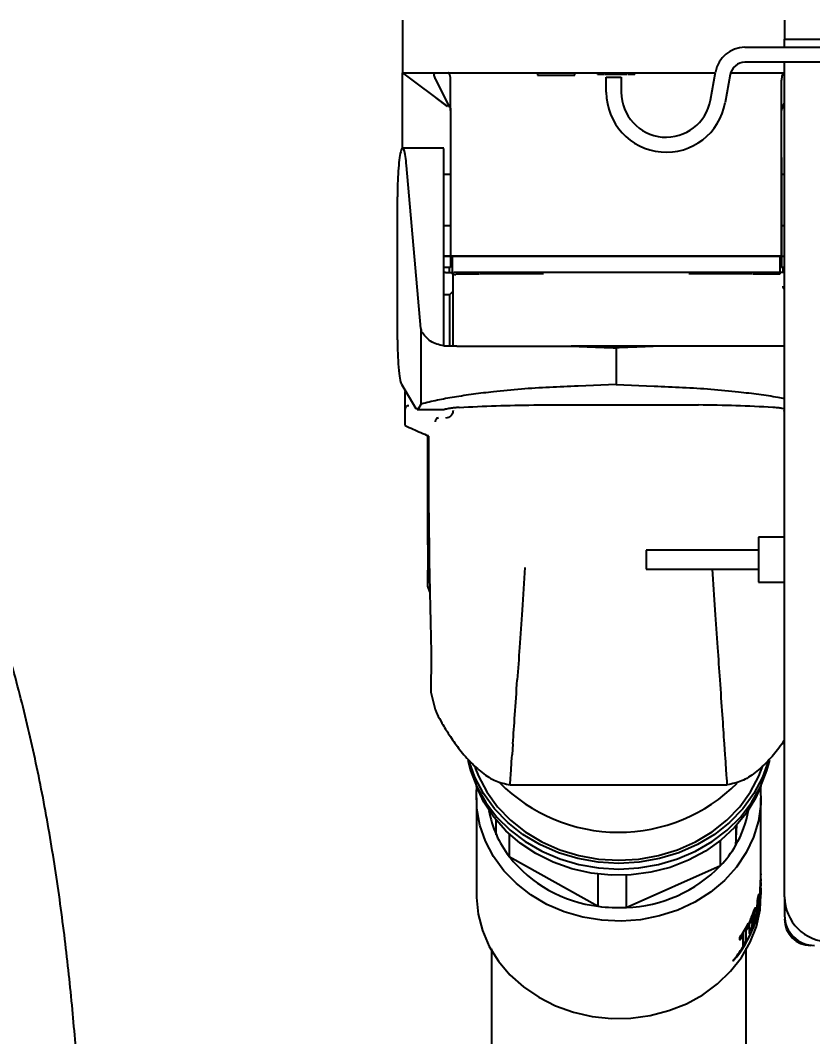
# Model space of a CAD drawing. Header units: inches. Extents: x -347369 to -260369, y 119522 to 149869.
# Drawn here: x -284810.9 to -284705.1, y 137304 to 137439.7 of the extents above; entities that cross this region are included whole.
import ezdxf

# ---------------------------------------------------------------- set-up
doc = ezdxf.new("R2010")
doc.units = ezdxf.units.IN
doc.header["$LTSCALE"] = 300
doc.layers.add('MACCHINA', color=40, linetype='Continuous')
doc.layers.add('QUOTE', color=7, linetype='Continuous')
doc.styles.get("Standard").update_dxf_attribs({"font": 'romans.shx'})
doc.dimstyles.new('sc1a100', dxfattribs={"dimscale": 100, "dimtxt": 3, "dimasz": 3, "dimexe": 0, "dimexo": 0, "dimgap": 1, "dimtad": 1, "dimzin": 12, "dimdsep": 46, "dimtxsty": 'Standard', "dimblk": 'CLOSEDBLANK', "dimcen": 1, "dimclrd": 253, "dimclre": 253, "dimclrt": 2, "dimadec": 0, "dimazin": 3, "dimtfac": 1, "dimtmove": 0, "dimatfit": 1, "dimldrblk": 'CLOSEDBLANK', "dimfxl": 1, "dimtolj": 1, "dimtzin": 0, "dimarcsym": 0})

# ---------------------------------------------------------------- blocks, each defined once
blk = doc.blocks.new('_ClosedBlank')
at = {"color": 0, "linetype": 'ByBlock', "lineweight": -2}
for p, q in [((-1, 0.16667), (0, 0)), ((-1, 0.16667), (-1, -0.16667)), ((0, 0), (-1, -0.16667))]:
    blk.add_line(p, q, dxfattribs=at)
blk = doc.blocks.new('*D27')
at = {"layer": 'Defpoints', "color": 0, "transparency": 16777216}
for p in [(-285230.17, 140399.66), (-284017.73, 139699.66), (-287395.23, 137749.66), (-287103.2, 136767.46), (-285230.17, 136499.66)]:
    blk.add_point(p, dxfattribs=at)
at = {"layer": 'QUOTE', "color": 253, "lineweight": -2, "transparency": 16777216}
for p, q in [((-287395.23, 137749.66), (-287753.7, 137542.69)), ((-285230.17, 136499.66), (-285230.17, 136085.73))]:
    blk.add_line(p, q, dxfattribs=at)
blk.add_arc((-285230.17, 138999.66), 2913.92, 215.90144, 264.09856, dxfattribs=at)
at = {"layer": 'QUOTE', "color": 253, "lineweight": -2, "transparency": 16777216, "xscale": 300, "yscale": 300, "zscale": 300}
for p, rotation in [((-287753.7, 137542.69), 122.9507175305296), ((-285230.17, 136085.73), 357.0492824694705)]:
    blk.add_blockref('_ClosedBlank', p, dxfattribs=dict(at, rotation=rotation))
at = {"layer": 'QUOTE', "color": 2, "transparency": 16777216, "insert": (-286562.13, 136692.63), "char_height": 300, "attachment_point": 5, "rotation": 330}
blk.add_mtext('\\A1;60°', dxfattribs=at)
blk = doc.blocks.new('*D37')
at = {"layer": 'Defpoints', "color": 0, "transparency": 16777216}
for p in [(-285230.17, 140399.66), (-286220.12, 139989.61), (-283462.4, 137231.89), (-285230.17, 136499.66), (-284473.38, 136175.3)]:
    blk.add_point(p, dxfattribs=at)
at = {"layer": 'QUOTE', "color": 253, "lineweight": -2, "transparency": 16777216}
for p, q in [((-283462.4, 137231.89), (-283162.59, 136932.08)), ((-285230.17, 136499.66), (-285230.17, 136075.67))]:
    blk.add_line(p, q, dxfattribs=at)
blk.add_arc((-285230.17, 138999.66), 2923.99, 275.8811, 309.1189, dxfattribs=at)
at = {"layer": 'QUOTE', "color": 253, "lineweight": -2, "transparency": 16777216, "xscale": 300, "yscale": 300, "zscale": 300}
for p, rotation in [((-283162.59, 136932.08), 42.0594481817856), ((-285230.17, 136075.67), 182.9405518182139)]:
    blk.add_blockref('_ClosedBlank', p, dxfattribs=dict(at, rotation=rotation))
at = {"layer": 'QUOTE', "color": 2, "transparency": 16777216, "insert": (-284206.88, 136529.21), "char_height": 300, "attachment_point": 5, "rotation": 22.5}
blk.add_mtext('\\A1;45°', dxfattribs=at)
blk = doc.blocks.new('A$Cad528b1c')
at = {"layer": 'MACCHINA'}
for p, q in [((470.3, -1560), (470.3, -1567)), ((521.3, -1560), (521.3, -1562.5)), ((521.3, -1562.5), (527.3, -1562.5)), ((521.3, -1563.24), (521.3, -1562.5)), ((516.01, -1563.6), (541.5, -1563.6)), ((521.3, -1563.6), (521.3, -1563.24)), ((541.5, -1565.6), (516.01, -1565.6)), ((521.3, -1677), (521.3, -1565.6)), ((470.27, -1566.97), (470.3, -1567)), ((470.3, -1567), (476.3, -1571.5)), ((470.3, -1567), (470.3, -1567)), ((470.64, -1567), (474.72, -1567)), ((474.72, -1567), (478.09, -1567)), ((476.42, -1567), (481.7, -1567)), ((478.09, -1567), (479.59, -1567)), ((479.59, -1567), (489.8, -1567)), ((488.29, -1567), (488.29, -1567.3)), ((488.3, -1567), (488.3, -1567.3)), ((489.8, -1567), (507.8, -1567)), ((493.3, -1567.3), (493.3, -1567)), ((496.3, -1567.2), (496.3, -1567)), ((497.13, -1567), (497.13, -1567.2)), ((497.19, -1567), (497.19, -1567.2)), ((500.41, -1567), (500.41, -1567.2)), ((500.47, -1567), (500.47, -1567.2)), ((501.3, -1567), (501.3, -1567.2)), ((507.8, -1567), (512.05, -1567)), ((511.41, -1570.64), (512.07, -1566.91)), ((514.1, -1567), (518.01, -1567)), ((515.9, -1567), (521.18, -1567)), ((518.01, -1567), (519.51, -1567)), ((519.51, -1567), (521.3, -1567)), ((476.59, -1571.59), (474.77, -1568)), ((476.7, -1572.04), (476.7, -1568)), ((497.13, -1567.2), (497.19, -1567.2)), ((497.3, -1567.2), (500.3, -1567.2)), ((497.5, -1567.6), (499.5, -1567.6)), ((497.5, -1569.6), (497.5, -1567.6)), ((499.5, -1567.6), (499.5, -1569.6)), ((500.41, -1567.2), (500.47, -1567.2)), ((500.47, -1567.2), (501.3, -1567.2)), ((514.04, -1567.25), (513.38, -1570.99)), ((520.9, -1572.04), (520.9, -1568)), ((476.3, -1571.5), (474.82, -1570.39)), ((521.01, -1571.59), (521.3, -1571.01)), ((476.3, -1571.5), (476.3, -1571.5)), ((476.7, -1572.04), (476.7, -1591.5)), ((520.9, -1591.5), (520.9, -1572.04)), ((470.3, -1577.1), (470.3, -1575.23)), ((475.8, -1577.06), (470.3, -1577.06)), ((476.7, -1578.31), (476.7, -1591.5)), ((520.9, -1578.31), (520.9, -1591.5)), ((472.75, -1601.15), (470.83, -1579.38)), ((475.8, -1601.34), (475.8, -1579.38)), ((476.77, -1580.6), (475.73, -1580.6)), ((521.3, -1580.6), (520.9, -1580.6)), ((469.62, -1602.67), (469.62, -1583.56)), ((475.73, -1587.4), (476.77, -1587.4)), ((520.9, -1587.4), (521.3, -1587.4)), ((475.7, -1591.5), (476.7, -1591.5)), ((476.7, -1591.5), (480.9, -1591.5)), ((476.7, -1591.5), (476.7, -1591.5)), ((476.7, -1591.5), (476.7, -1593)), ((476.9, -1591.5), (476.9, -1591.68)), ((476.9, -1591.5), (480.56, -1591.5)), ((476.9, -1591.5), (476.9, -1591.5)), ((476.9, -1591.5), (476.9, -1591.5)), ((476.9, -1591.5), (476.9, -1591.5)), ((476.9, -1591.5), (476.9, -1591.5)), ((476.9, -1591.5), (476.9, -1593.86)), ((476.9, -1591.68), (476.9, -1593.86)), ((480.56, -1591.5), (480.64, -1591.5)), ((508.5, -1591.5), (489.1, -1591.5)), ((489.1, -1591.5), (508.5, -1591.5)), ((516.7, -1591.5), (520.9, -1591.5)), ((516.96, -1591.5), (517.06, -1591.5)), ((517.06, -1591.5), (520.7, -1591.5)), ((520.7, -1593.86), (520.7, -1591.5)), ((520.7, -1591.5), (520.7, -1591.5)), ((520.7, -1593.86), (520.7, -1591.5)), ((520.9, -1591.5), (520.9, -1591.5)), ((520.9, -1591.5), (521.3, -1591.5)), ((520.9, -1591.5), (521.3, -1591.5)), ((520.9, -1591.5), (520.9, -1591.5)), ((520.9, -1591.5), (520.9, -1593)), ((476.7, -1593), (475.8, -1593)), ((476.05, -1593.65), (475.8, -1593.65)), ((476.05, -1593.65), (476.9, -1593.65)), ((476.55, -1593.65), (476.55, -1593)), ((477.1, -1593.89), (476.9, -1593.86)), ((476.9, -1593.86), (477.14, -1593.86)), ((476.96, -1593.86), (477.42, -1593.97)), ((477.05, -1603.5), (477.05, -1593.65)), ((477.42, -1593.86), (480.56, -1593.86)), ((508.95, -1593.65), (489.35, -1593.65)), ((517.06, -1593.86), (520.7, -1593.86)), ((521.3, -1593), (520.9, -1593)), ((521.05, -1593), (521.05, -1593.65)), ((521.25, -1593.65), (521.3, -1593.65)), ((476.55, -1596.65), (475.8, -1596.65)), ((477.05, -1596.15), (476.55, -1596.65)), ((476.55, -1596.65), (476.55, -1600.05)), ((521.3, -1596.2), (521.25, -1596.15)), ((476.55, -1600.05), (476.55, -1603.45)), ((472.75, -1601.15), (472.77, -1601.34)), ((472.75, -1601.15), (472.75, -1611.27)), ((472.77, -1601.34), (472.8, -1601.52)), ((472.8, -1611.22), (472.8, -1601.52)), ((475.8, -1603.45), (476.55, -1603.45)), ((475.8, -1603.45), (475.8, -1603.5)), ((477.52, -1603.5), (475.8, -1603.5)), ((477.52, -1603.49), (477.52, -1603.5)), ((504.8, -1603.49), (492.8, -1603.49)), ((520.08, -1603.5), (520.08, -1603.49)), ((521.3, -1603.5), (520.08, -1603.5)), ((498.8, -1603.73), (498.8, -1608.61)), ((470.14, -1608.57), (472.06, -1611.8)), ((470.14, -1608.57), (470.65, -1609.43)), ((498.8, -1608.61), (493.72, -1608.83)), ((498.8, -1608.61), (503.88, -1608.83)), ((470.65, -1610.05), (470.65, -1609.54)), ((470.65, -1611.91), (470.65, -1610.05)), ((472.75, -1611.27), (472.43, -1611.8)), ((472.75, -1611.27), (472.8, -1611.22)), ((487.8, -1611.35), (509.8, -1611.35)), ((470.65, -1611.88), (470.65, -1611.91)), ((470.65, -1614.1), (470.65, -1611.91)), ((472.06, -1611.8), (472.43, -1611.8)), ((472.25, -1611.95), (475.84, -1611.95)), ((476.25, -1613.07), (476.05, -1613.09)), ((521.3, -1611.87), (520.93, -1611.8)), ((521.3, -1612.37), (521.25, -1612.09)), ((473.77, -1616.71), (473.76, -1617.03)), ((521.3, -1629), (517.8, -1629)), ((517.8, -1629), (517.8, -1629.23)), ((517.8, -1629.23), (517.8, -1635)), ((517.8, -1630.75), (502.8, -1630.75)), ((502.8, -1630.75), (502.8, -1633.25)), ((502.8, -1633.25), (517.8, -1633.25)), ((473.94, -1636.29), (473.65, -1635.55)), ((517.8, -1635), (521.3, -1635)), ((474.11, -1644.9), (474.11, -1645.15)), ((474.08, -1649.67), (474.65, -1652)), ((485.03, -1656.58), (484.92, -1658.05)), ((513.38, -1658.05), (513.27, -1656.58)), ((480.17, -1662.97), (480.22, -1662.37)), ((484.65, -1662.05), (513.65, -1662.05)), ((480.15, -1663.8), (480.15, -1676.8)), ((518.15, -1673.79), (518.15, -1663.8)), ((482.81, -1668.73), (482.81, -1666.79)), ((484.51, -1668.6), (484.51, -1671.6)), ((514.77, -1670.13), (514.93, -1667.44)), ((514.77, -1667.61), (514.77, -1670.13)), ((512.75, -1672.84), (512.75, -1669.5)), ((484.51, -1671.6), (496.41, -1678.27)), ((500.13, -1678.43), (512.75, -1672.84)), ((496.41, -1678.27), (496.41, -1673.96)), ((500.13, -1674.1), (500.13, -1678.43)), ((518.15, -1673.93), (518.15, -1673.96)), ((518.15, -1674.55), (518.15, -1674.14)), ((518.06, -1675.54), (518.12, -1675.54)), ((518.11, -1675.2), (518.11, -1675.53)), ((518.15, -1674.6), (518.15, -1674.81)), ((518.15, -1675.71), (518.15, -1674.91)), ((518.05, -1677.33), (518.05, -1675.79)), ((518.05, -1676.71), (518.12, -1676.71)), ((518.11, -1675.96), (518.11, -1676.7)), ((518.15, -1676.8), (518.15, -1675.81)), ((517.81, -1677.64), (517.69, -1677.63)), ((517.72, -1677.68), (517.75, -1677.53)), ((517.73, -1677.53), (517.73, -1677.52)), ((517.73, -1677.53), (518.03, -1677.54)), ((517.9, -1678.09), (517.83, -1678.09)), ((521.3, -1677), (521.3, -1679.5)), ((517.34, -1679.34), (517.34, -1679.64)), ((517.37, -1678.49), (517.37, -1678.78)), ((517.52, -1679.45), (517.65, -1679.45)), ((517.61, -1678.46), (517.73, -1678.47)), ((516.49, -1680.54), (516.49, -1680.83)), ((516.63, -1681.84), (516.63, -1680.58)), ((516.67, -1680.33), (516.92, -1680.34)), ((516.92, -1680), (516.92, -1680.34)), ((516.92, -1680.77), (516.92, -1681.18)), ((517.27, -1680.36), (517.37, -1680.36)), ((517.37, -1680.1), (517.37, -1680.35)), ((515.77, -1682.14), (515.53, -1682.13)), ((515.77, -1683.65), (515.77, -1682.15)), ((515.81, -1683.03), (515.81, -1681.69)), ((516.14, -1681.54), (516.14, -1683.04)), ((516.63, -1681.18), (516.92, -1681.19)), ((516.75, -1681.88), (516.64, -1681.88)), ((515.34, -1682.73), (515.34, -1682.44)), ((515.77, -1683.23), (515.89, -1683.04)), ((515.82, -1683.04), (516.15, -1683.05)), ((514.44, -1685.55), (514.44, -1685.49))]:
    blk.add_line(p, q, dxfattribs=at)
at = {"layer": 'MACCHINA', "flags": 128}
for points in [[(476.7, -1580.6), (476.7, -1580.86), (476.7, -1581.6), (476.7, -1582.7), (476.7, -1584), (476.7, -1585.3), (476.7, -1586.4), (476.7, -1587.14), (476.7, -1587.4), (476.7, -1587.4)], [(478.99, -1658.77), (479.35, -1660.15), (480.21, -1662.34), (481.4, -1664.43), (482.89, -1666.36), (484.65, -1668.1), (486.67, -1669.63), (488.9, -1670.93), (491.3, -1671.95), (493.84, -1672.7), (496.47, -1673.15), (499.15, -1673.3), (501.83, -1673.15), (504.46, -1672.7), (507, -1671.95), (509.4, -1670.93), (511.63, -1669.63), (513.65, -1668.1), (515.41, -1666.36), (516.9, -1664.43), (518.09, -1662.34), (518.95, -1660.15), (519.31, -1658.78)], [(519.09, -1658.92), (518.34, -1661.04), (517.2, -1663.22), (515.73, -1665.24), (513.96, -1667.07), (511.93, -1668.68), (509.66, -1670.04), (507.2, -1671.13), (504.6, -1671.91), (501.9, -1672.39), (499.15, -1672.55), (496.4, -1672.39), (493.7, -1671.91), (491.1, -1671.13), (488.64, -1670.04), (486.37, -1668.68), (484.34, -1667.07), (482.57, -1665.24), (481.1, -1663.22), (479.96, -1661.04), (479.24, -1659.04)], [(479.96, -1659.68), (480.42, -1660.88), (481.54, -1663), (482.97, -1664.98), (484.69, -1666.77), (486.68, -1668.34), (488.89, -1669.67), (491.29, -1670.73), (493.83, -1671.5), (496.46, -1671.96), (499.15, -1672.12), (501.84, -1671.96), (504.47, -1671.5), (507.01, -1670.73), (509.41, -1669.67), (511.62, -1668.34), (513.61, -1666.77), (515.33, -1664.98), (516.76, -1663), (517.88, -1660.88), (518.4, -1659.5)], [(498.14, -1674.1), (495.49, -1673.83), (492.9, -1673.25), (490.42, -1672.39), (488.1, -1671.24), (485.98, -1669.84), (484.09, -1668.2), (482.47, -1666.36), (481.15, -1664.35), (480.17, -1662.25)], [(518.08, -1662.37), (518.08, -1662.38), (518.13, -1664.63), (517.82, -1666.86), (517.16, -1669.03), (516.17, -1671.11), (514.87, -1673.05), (513.27, -1674.81), (511.4, -1676.38), (509.31, -1677.7), (507.03, -1678.77), (504.6, -1679.56), (502.07, -1680.06), (499.49, -1680.25), (496.9, -1680.14), (494.35, -1679.72), (491.89, -1679.01), (489.57, -1678.01), (487.43, -1676.75), (485.5, -1675.24), (483.83, -1673.53), (482.44, -1671.63), (481.36, -1669.59), (480.62, -1667.44), (480.22, -1665.22), (480.17, -1662.97)], [(518.13, -1662.25), (517.43, -1663.83), (516.18, -1665.88), (514.63, -1667.76), (512.81, -1669.45), (510.74, -1670.92), (508.46, -1672.13), (506.02, -1673.07), (503.46, -1673.71), (500.81, -1674.06), (498.14, -1674.1)], [(480.15, -1676.8), (480.15, -1677.09), (480.38, -1679.33), (480.95, -1681.52), (481.86, -1683.62), (483.1, -1685.6), (484.63, -1687.41), (486.43, -1689.02), (488.47, -1690.41), (490.71, -1691.54), (493.11, -1692.4), (495.62, -1692.97), (498.19, -1693.23)], [(498.19, -1693.23), (500.79, -1693.19), (503.35, -1692.85), (505.83, -1692.2), (508.19, -1691.27), (510.38, -1690.07), (512.36, -1688.62), (514.1, -1686.95), (515.56, -1685.1), (516.71, -1683.08), (517.53, -1680.96), (518.02, -1678.75), (518.15, -1676.8)], [(516.63, -1681.57), (516.74, -1681.31), (516.79, -1681.19)]]:
    blk.add_lwpolyline(points, dxfattribs=at)
at = {"layer": 'MACCHINA'}
for centre, radius, start, end in [((516.01, -1567.6), 4, 90, 170), ((516.01, -1567.6), 2, 90, 170), ((505.5, -1569.6), 8, 180, 350), ((505.5, -1569.6), 6, 180, 350), ((521.55, -1595.5), 0.5, 180, 233.1301), ((499.15, -1646), 22.39, 224.7428, 315.0051), ((495.16, -1663.24), 13.51, 189.4692, 204.0072), ((502.97, -1663.19), 13.69, 329.5561, 350.4649), ((496.08, -1662.83), 14.52, 204.0008, 217.1831), ((501.73, -1662.5), 15.11, 316.8357, 329.6705), ((498.54, -1660.5), 17.89, 218.3384, 263.1649), ((499.49, -1659.95), 18.49, 271.9986, 315.827), ((503.89, -1673.79), 14.26, 355.4832, 0.3484), ((503.89, -1674.14), 14.26, 356.136, 0.3487), ((503.89, -1674.55), 14.26, 356.136, 359.9889), ((503.89, -1674.91), 14.26, 356.136, 359.9889), ((503.12, -1675.69), 15.03, 319.1266, 359.5339), ((503.89, -1675.71), 14.26, 356.136, 359.9996), ((499.15, -1658.28), 20.17, 262.207, 272.7907), ((503.64, -1675.38), 14.51, 345.5176, 349.0995), ((503.64, -1675.02), 14.51, 346.3811, 348.2411), ((503.82, -1675.71), 14.33, 352.7942, 353.1325), ((527.3, -1677), 6, 180, 270), ((503.19, -1673.61), 14.99, 336.4502, 340.879), ((503.19, -1673.97), 14.98, 336.6269, 340.8796), ((503.18, -1674.36), 15, 336.628, 340.5005), ((503.64, -1675.68), 14.51, 345.0564, 349.5567), ((525.3, -1679.5), 4, 180, 270), ((502.43, -1673.23), 15.83, 324.8447, 332.4021), ((502.66, -1673.71), 15.58, 330.2306, 332.4291), ((503.03, -1674.69), 14.85, 336.3083, 338.1658), ((503.18, -1674.72), 15, 336.628, 340.5005), ((503.19, -1675.22), 14.98, 336.6269, 340.8796), ((503.36, -1675.6), 14.8, 341.3663, 341.8206), ((524.8, -1680), 3.5, 180, 270), ((502.21, -1673.44), 16.1, 324.8717, 327.1723), ((502.75, -1675.33), 15.47, 330.2232, 334.7428), ((501.97, -1674.84), 16.39, 319.5219, 327.1421)]:
    blk.add_arc(centre, radius, start, end, dxfattribs=at)
for centre, major_axis, ratio, start_param, end_param in [((499.15, -1677.74), (18.32, -5.98), 0.843579, 0.381067, 0.434005), ((499.15, -1668.39), (0.75, 49.42), 0.384151, 4.478332, 4.532094), ((499.15, -1677.74), (18.03, -5.88), 0.843579, 0.382065, 0.389247), ((499.15, -1669.76), (0.75, 49.42), 0.384151, 4.541511, 4.555762), ((499.15, -1679.11), (18.32, -5.98), 0.843579, 0.443361, 0.457569), ((499.15, -1679.11), (18.32, -5.98), 0.843579, 0.42324, 0.430234), ((499.15, -1669.76), (0.75, 49.42), 0.384151, 4.521229, 4.528291)]:
    blk.add_ellipse(centre, major_axis=major_axis, ratio=ratio, start_param=start_param, end_param=end_param, dxfattribs=at)
for points, knots in [([(470.3, -1567), (470.3, -1567), (470.31, -1567), (470.4, -1567), (470.54, -1567), (470.64, -1567)], [0, 0, 0, 0, 0.2532845, 0.5065689, 1, 1, 1, 1]), ([(470.3, -1575.23), (470.3, -1574.19), (470.3, -1572.16), (470.3, -1569.5), (470.3, -1567.75), (470.3, -1567.06), (470.3, -1567.01), (470.3, -1567)], [0, 0, 0, 0, 0.25699, 0.504816, 0.747949, 0.924846, 1, 1, 1, 1]), ([(474.77, -1568), (474.73, -1567.91), (474.64, -1567.73), (474.55, -1567.47), (474.52, -1567.26), (474.55, -1567.1), (474.62, -1567.01), (474.69, -1567), (474.72, -1567)], [0, 0, 0, 0, 0.1734049, 0.3480847, 0.4997795, 0.6411966, 0.847005, 1, 1, 1, 1]), ([(521.18, -1567), (521.15, -1567.01), (521.1, -1567.02), (521.03, -1567.14), (520.99, -1567.24), (520.98, -1567.29), (520.98, -1567.29), (520.98, -1567.3), (520.97, -1567.31), (520.95, -1567.41), (520.91, -1567.63), (520.9, -1567.88), (520.9, -1568)], [0, 0, 0, 0, 0.183177, 0.366354, 0.500548, 0.500629, 0.501256, 0.502991, 0.509538, 0.534944, 0.76369, 1, 1, 1, 1]), ([(488.3, -1567.3), (488.71, -1567.3), (489.49, -1567.3), (490.8, -1567.3), (492.11, -1567.3), (492.89, -1567.3), (493.3, -1567.3)], [0, 0, 0, 0, 0.26011, 0.500031, 0.739936, 1, 1, 1, 1]), ([(476.59, -1571.59), (476.62, -1571.66), (476.69, -1571.8), (476.7, -1571.96), (476.7, -1572.04)], [0, 0, 0, 0, 0.50312, 1, 1, 1, 1]), ([(521.01, -1571.59), (520.98, -1571.66), (520.91, -1571.8), (520.9, -1571.96), (520.9, -1572.04)], [0, 0, 0, 0, 0.50312, 1, 1, 1, 1]), ([(470.83, -1579.38), (470.78, -1578.95), (470.69, -1578.05), (470.49, -1577.21), (470.27, -1576.94), (470.04, -1577.42), (469.85, -1578.53), (469.72, -1580.06), (469.63, -1581.77), (469.62, -1582.97), (469.62, -1583.56)], [0, 0, 0, 0, 0.112718, 0.239598, 0.376397, 0.516115, 0.650848, 0.774264, 0.889359, 1, 1, 1, 1]), ([(475.8, -1579.38), (475.8, -1578.91), (475.8, -1577.98), (475.8, -1577.19), (475.8, -1577.12), (475.8, -1577.1)], [0, 0, 0, 0, 0.3499165, 0.6998331, 1, 1, 1, 1]), ([(489.1, -1591.5), (487, -1591.5), (482.79, -1591.5), (478.73, -1591.5), (476.7, -1591.5)], [0, 0, 0, 0, 0.500002, 1, 1, 1, 1]), ([(480.64, -1591.5), (482.04, -1591.5), (484.83, -1591.5), (487.68, -1591.5), (489.1, -1591.5)], [0, 0, 0, 0, 0.499717, 1, 1, 1, 1]), ([(520.9, -1591.5), (518.87, -1591.5), (514.81, -1591.5), (510.6, -1591.5), (508.5, -1591.5)], [0, 0, 0, 0, 0.499998, 1, 1, 1, 1]), ([(508.5, -1591.5), (509.92, -1591.5), (512.77, -1591.5), (515.56, -1591.5), (516.96, -1591.5)], [0, 0, 0, 0, 0.500207, 1, 1, 1, 1]), ([(520.9, -1591.5), (520.92, -1591.5), (520.95, -1591.5), (521.11, -1591.5), (521.26, -1591.5), (521.3, -1591.5)], [0, 0, 0, 0, 0.429158, 0.858316, 1, 1, 1, 1]), ([(477.42, -1593.65), (477.37, -1593.65), (477.27, -1593.65), (477.17, -1593.65), (477.14, -1593.65), (477.14, -1593.65)], [0, 0, 0, 0, 0.468147, 0.936293, 1, 1, 1, 1]), ([(489.35, -1593.65), (488.35, -1593.65), (486.36, -1593.65), (482.36, -1593.65), (479.4, -1593.65), (477.42, -1593.65)], [0, 0, 0, 0, 0.247255, 0.496193, 1, 1, 1, 1]), ([(489.1, -1593.86), (487.51, -1593.86), (484.66, -1593.86), (481.87, -1593.86), (480.64, -1593.86)], [0, 0, 0, 0, 0.56022, 1, 1, 1, 1]), ([(516.96, -1593.86), (515.39, -1593.86), (512.59, -1593.86), (509.75, -1593.86), (508.5, -1593.86)], [0, 0, 0, 0, 0.55973, 1, 1, 1, 1]), ([(520.88, -1593.65), (518.92, -1593.65), (515.98, -1593.65), (511.99, -1593.65), (509.97, -1593.65), (508.95, -1593.65)], [0, 0, 0, 0, 0.496998, 0.747931, 1, 1, 1, 1]), ([(521.25, -1593.65), (521.24, -1593.65), (521.23, -1593.65), (521.15, -1593.65), (521.02, -1593.65), (520.92, -1593.65), (520.88, -1593.65)], [0, 0, 0, 0, 0.256065, 0.512129, 0.768192, 1, 1, 1, 1]), ([(475.8, -1603.45), (475.18, -1603.32), (474.01, -1603.06), (473.18, -1602.01), (472.8, -1601.52)], [0, 0, 0, 0, 0.528863, 1, 1, 1, 1]), ([(469.62, -1602.67), (469.62, -1603.28), (469.64, -1604.58), (469.74, -1606.41), (469.91, -1607.95), (470.06, -1608.36), (470.14, -1608.57)], [0, 0, 0, 0, 0.218467, 0.466065, 0.732209, 1, 1, 1, 1]), ([(492.8, -1603.49), (493.75, -1603.52), (495.73, -1603.6), (497.74, -1603.68), (498.8, -1603.73)], [0, 0, 0, 0, 0.4760504, 1, 1, 1, 1]), ([(504.8, -1603.49), (503.85, -1603.52), (501.87, -1603.6), (499.86, -1603.68), (498.8, -1603.73)], [0, 0, 0, 0, 0.47605, 1, 1, 1, 1]), ([(521.3, -1603.5), (521.28, -1603.5), (521.19, -1603.5), (521.01, -1603.5), (520.88, -1603.5)], [0, 0, 0, 0, 0.235952, 1, 1, 1, 1]), ([(493.72, -1608.83), (492.44, -1608.88), (489.85, -1608.98), (486.06, -1609.23), (482.68, -1609.55), (479.7, -1609.91), (477.2, -1610.29), (474.83, -1610.72), (473.49, -1611.05), (472.8, -1611.22)], [0, 0, 0, 0, 0.1519901, 0.308723, 0.4730879, 0.5996469, 0.7319441, 0.8602633, 1, 1, 1, 1]), ([(503.88, -1608.83), (505.16, -1608.88), (507.75, -1608.98), (511.54, -1609.23), (514.94, -1609.55), (517.9, -1609.91), (519.95, -1610.21), (521, -1610.41), (521.3, -1610.47)], [0, 0, 0, 0, 0.194601, 0.394089, 0.603594, 0.766421, 0.93386, 1, 1, 1, 1]), ([(477.86, -1611.67), (477.65, -1611.69), (477.2, -1611.72), (476.85, -1611.77), (476.67, -1611.8)], [0, 0, 0, 0, 0.48337, 1, 1, 1, 1]), ([(477.86, -1611.67), (479.49, -1611.59), (482.74, -1611.42), (486.12, -1611.38), (487.8, -1611.35)], [0, 0, 0, 0, 0.503354, 1, 1, 1, 1]), ([(519.74, -1611.67), (518.11, -1611.59), (514.86, -1611.42), (511.48, -1611.38), (509.8, -1611.35)], [0, 0, 0, 0, 0.502301, 1, 1, 1, 1]), ([(520.93, -1611.8), (520.75, -1611.77), (520.4, -1611.72), (519.96, -1611.69), (519.74, -1611.67)], [0, 0, 0, 0, 0.51292, 1, 1, 1, 1]), ([(475.09, -1613.07), (475.03, -1613.08), (474.92, -1613.1), (474.77, -1613.22), (474.69, -1613.36), (474.66, -1613.48), (474.65, -1613.55), (474.65, -1613.58)], [0, 0, 0, 0, 0.253034, 0.500254, 0.746685, 0.871863, 1, 1, 1, 1]), ([(476.67, -1611.8), (476.43, -1611.85), (476.07, -1611.92), (475.86, -1611.95), (475.84, -1611.95), (475.84, -1611.95)], [0, 0, 0, 0, 0.59379, 0.893015, 1, 1, 1, 1]), ([(477.05, -1612.09), (477.04, -1612.2), (477.01, -1612.44), (476.83, -1612.73), (476.57, -1612.97), (476.36, -1613.03), (476.25, -1613.07)], [0, 0, 0, 0, 0.241266, 0.490973, 0.727176, 1, 1, 1, 1]), ([(470.65, -1614.1), (471, -1614.26), (471.69, -1614.57), (472.73, -1615.03), (473.43, -1615.34), (473.77, -1615.49)], [0, 0, 0, 0, 0.33516, 0.66758, 1, 1, 1, 1]), ([(473.65, -1630), (473.65, -1628.94), (473.65, -1626.82), (473.65, -1623.65), (473.65, -1620.99), (473.65, -1618.96), (473.65, -1617.07), (473.65, -1615.87), (473.65, -1615.35)], [0, 0, 0, 0, 0.25527, 0.514963, 0.645038, 0.774437, 0.901233, 1, 1, 1, 1]), ([(473.77, -1615.49), (473.77, -1615.6), (473.78, -1615.81), (473.78, -1616.22), (473.77, -1616.52), (473.77, -1616.71)], [0, 0, 0, 0, 0.2604, 0.520797, 1, 1, 1, 1]), ([(473.76, -1617.03), (473.75, -1618.27), (473.73, -1620.75), (473.78, -1625.49), (473.82, -1628.91), (473.85, -1631.12)], [0, 0, 0, 0, 0.260494, 0.520995, 1, 1, 1, 1]), ([(473.65, -1630), (473.65, -1630.65), (473.65, -1631.95), (473.65, -1632.93), (473.65, -1633.42)], [0, 0, 0, 0, 0.50075, 1, 1, 1, 1]), ([(473.85, -1631.12), (473.85, -1631.52), (473.86, -1632.36), (473.88, -1633.67), (473.91, -1634.94), (473.93, -1636.25), (473.96, -1637.42), (473.98, -1638.2), (473.99, -1638.52)], [0, 0, 0, 0, 0.154268, 0.325556, 0.51375, 0.663174, 0.861364, 1, 1, 1, 1]), ([(473.65, -1635.55), (473.65, -1635.46), (473.65, -1635.27), (473.65, -1634.04), (473.65, -1633.42)], [0, 0, 0, 0, 0.500183, 1, 1, 1, 1]), ([(486.64, -1633.05), (486.51, -1634.95), (486.26, -1638.61), (485.92, -1643.63), (485.71, -1646.62), (485.61, -1648.05)], [0, 0, 0, 0, 0.360944, 0.694279, 1, 1, 1, 1]), ([(512.69, -1648.05), (512.59, -1646.62), (512.38, -1643.63), (512.04, -1638.67), (511.8, -1635.08), (511.67, -1633.25)], [0, 0, 0, 0, 0.309674, 0.647316, 1, 1, 1, 1]), ([(427.7, -1717.56), (427.64, -1715.56), (427.57, -1712.76), (427.39, -1708.62), (427.21, -1705.09), (426.95, -1700.9), (426.62, -1696.53), (426.23, -1691.98), (425.76, -1687.34), (425.22, -1682.63), (424.61, -1677.9), (423.92, -1673.17), (423.15, -1668.45), (422.3, -1663.76), (421.36, -1659.12), (420.34, -1654.52), (419.21, -1649.96), (417.98, -1645.45), (416.75, -1641.35), (415.88, -1638.82), (415.5, -1637.72)], [0, 0, 0, 0, 0.067696, 0.09514, 0.140668, 0.187877, 0.238482, 0.291265, 0.345762, 0.401621, 0.458613, 0.516596, 0.575492, 0.635276, 0.695973, 0.75765, 0.820427, 0.884473, 0.950008, 1, 1, 1, 1]), ([(473.99, -1638.52), (473.99, -1638.59), (474, -1639.22), (474.02, -1640.22), (474.05, -1641.25), (474.06, -1641.8), (474.09, -1643.03), (474.1, -1643.99), (474.11, -1644.9)], [0, 0, 0, 0, 0.027331, 0.260435, 0.430674, 0.483545, 0.515138, 1, 1, 1, 1]), ([(474.11, -1645.15), (474.11, -1645.42), (474.11, -1645.97), (474.1, -1646.74), (474.09, -1647.43), (474.09, -1648.02), (474.08, -1648.54), (474.08, -1649.05), (474.08, -1649.54), (474.08, -1649.62), (474.08, -1649.67)], [0, 0, 0, 0, 0.098354, 0.199225, 0.307149, 0.410641, 0.502085, 0.615, 0.781604, 1, 1, 1, 1]), ([(485.03, -1656.58), (485.11, -1655.33), (485.29, -1652.76), (485.5, -1649.65), (485.61, -1648.05)], [0, 0, 0, 0, 0.486485, 1, 1, 1, 1]), ([(513.27, -1656.58), (513.19, -1655.33), (513.01, -1652.76), (512.8, -1649.65), (512.69, -1648.05)], [0, 0, 0, 0, 0.486485, 1, 1, 1, 1]), ([(474.65, -1652), (474.68, -1652.07), (474.75, -1652.29), (475.05, -1652.89), (475.62, -1653.96), (476.57, -1655.49), (477.78, -1657.2), (479.22, -1658.93), (480.86, -1660.44), (482.65, -1661.65), (484, -1661.92), (484.65, -1662.05)], [0, 0, 0, 0, 0.016218, 0.045721, 0.13808, 0.264066, 0.410982, 0.566836, 0.721025, 0.865858, 1, 1, 1, 1]), ([(521.3, -1656.06), (521.05, -1656.43), (520.36, -1657.42), (519.08, -1658.92), (517.45, -1660.44), (515.65, -1661.65), (514.3, -1661.92), (513.65, -1662.05)], [0, 0, 0, 0, 0.134108, 0.363223, 0.589891, 0.802804, 1, 1, 1, 1]), ([(484.65, -1662.05), (484.65, -1662), (484.66, -1661.91), (484.71, -1661.12), (484.8, -1659.9), (484.88, -1658.67), (484.92, -1658.05)], [0, 0, 0, 0, 0.2431968, 0.4909115, 0.7431708, 1, 1, 1, 1]), ([(513.65, -1662.05), (513.65, -1662), (513.64, -1661.91), (513.59, -1661.12), (513.5, -1659.9), (513.42, -1658.67), (513.38, -1658.05)], [0, 0, 0, 0, 0.243197, 0.490911, 0.743171, 1, 1, 1, 1]), ([(518.15, -1673.96), (518.15, -1673.97), (518.15, -1673.98), (518.15, -1674), (518.15, -1674.02), (518.15, -1674.04), (518.15, -1674.05), (518.15, -1674.06)], [0, 0, 0, 0, 0.214241, 0.428475, 0.642885, 0.857649, 1, 1, 1, 1]), ([(518.05, -1675.79), (518.06, -1675.75), (518.06, -1675.65), (518.07, -1675.44), (518.08, -1675.2), (518.1, -1675.02), (518.1, -1674.93), (518.11, -1674.91)], [0, 0, 0, 0, 0.235955, 0.471904, 0.708027, 0.944335, 1, 1, 1, 1]), ([(518.12, -1675.1), (518.12, -1675.11), (518.12, -1675.13), (518.11, -1675.15), (518.11, -1675.17), (518.11, -1675.19), (518.11, -1675.2), (518.11, -1675.2)], [0, 0, 0, 0, 0.214704, 0.429408, 0.644112, 0.858808, 1, 1, 1, 1]), ([(518.11, -1675.53), (518.11, -1675.53), (518.11, -1675.54), (518.11, -1675.54), (518.12, -1675.53), (518.12, -1675.52), (518.12, -1675.51), (518.12, -1675.51)], [0, 0, 0, 0, 0.214679, 0.429358, 0.644044, 0.858743, 1, 1, 1, 1]), ([(518.15, -1674.81), (518.15, -1674.82), (518.15, -1674.83), (518.15, -1674.85), (518.15, -1674.87), (518.15, -1674.89), (518.15, -1674.9), (518.15, -1674.91)], [0, 0, 0, 0, 0.2143213, 0.4286376, 0.6430996, 0.8578528, 1, 1, 1, 1]), ([(517.69, -1677.54), (517.7, -1677.48), (517.71, -1677.37), (517.75, -1677.18), (517.78, -1677), (517.82, -1676.84), (517.85, -1676.72), (517.88, -1676.66), (517.89, -1676.66), (517.89, -1676.66)], [0, 0, 0, 0, 0.146268, 0.292478, 0.440074, 0.588746, 0.737272, 0.884786, 1, 1, 1, 1]), ([(518.12, -1675.87), (518.12, -1675.87), (518.12, -1675.89), (518.11, -1675.91), (518.11, -1675.93), (518.11, -1675.95), (518.11, -1675.96), (518.11, -1675.96)], [0, 0, 0, 0, 0.2147042, 0.4294083, 0.6441124, 0.858808, 1, 1, 1, 1]), ([(518.11, -1676.7), (518.11, -1676.7), (518.11, -1676.71), (518.11, -1676.71), (518.12, -1676.7), (518.12, -1676.69), (518.12, -1676.68), (518.12, -1676.68)], [0, 0, 0, 0, 0.2146789, 0.4293576, 0.6440439, 0.8587427, 1, 1, 1, 1]), ([(517.81, -1677.64), (517.81, -1677.64), (517.81, -1677.64), (517.81, -1677.64), (517.8, -1677.65), (517.8, -1677.67), (517.79, -1677.7), (517.79, -1677.72), (517.79, -1677.74), (517.79, -1677.75), (517.79, -1677.75)], [0, 0, 0, 0, 0.129669, 0.259306, 0.389785, 0.521473, 0.653919, 0.786308, 0.917806, 1, 1, 1, 1]), ([(517.85, -1677.97), (517.85, -1677.97), (517.85, -1677.95), (517.86, -1677.93), (517.86, -1677.91), (517.86, -1677.89), (517.86, -1677.88), (517.86, -1677.87), (517.86, -1677.87)], [0, 0, 0, 0, 0.184134, 0.368294, 0.551726, 0.733756, 0.914542, 1, 1, 1, 1]), ([(517.9, -1678.09), (517.9, -1678.09), (517.9, -1678.09), (517.9, -1678.09), (517.89, -1678.11), (517.89, -1678.12), (517.89, -1678.12)], [0, 0, 0, 0, 0.26005, 0.520057, 0.781154, 1, 1, 1, 1]), ([(517.91, -1678.31), (517.91, -1678.3), (517.92, -1678.29), (517.92, -1678.26), (517.92, -1678.24), (517.92, -1678.22), (517.92, -1678.21), (517.92, -1678.21), (517.92, -1678.21)], [0, 0, 0, 0, 0.183558, 0.367134, 0.550195, 0.732268, 0.913468, 1, 1, 1, 1]), ([(518.03, -1677.54), (518.03, -1677.54), (518.03, -1677.54), (518.03, -1677.53), (518.03, -1677.52), (518.04, -1677.51), (518.04, -1677.51)], [0, 0, 0, 0, 0.261007, 0.522001, 0.783336, 1, 1, 1, 1]), ([(518.05, -1677.42), (518.05, -1677.41), (518.05, -1677.4), (518.05, -1677.38), (518.05, -1677.35), (518.05, -1677.34), (518.05, -1677.33), (518.05, -1677.33)], [0, 0, 0, 0, 0.21506, 0.430126, 0.645038, 0.859674, 1, 1, 1, 1]), ([(516.63, -1680.58), (516.64, -1680.53), (516.65, -1680.44), (516.7, -1680.22), (516.77, -1679.99), (516.85, -1679.77), (516.91, -1679.64), (516.93, -1679.59)], [0, 0, 0, 0, 0.205182, 0.410121, 0.621578, 0.845242, 1, 1, 1, 1]), ([(517.32, -1679.37), (517.32, -1679.36), (517.32, -1679.35), (517.33, -1679.34), (517.33, -1679.33), (517.34, -1679.34), (517.34, -1679.34), (517.34, -1679.34)], [0, 0, 0, 0, 0.223144, 0.446404, 0.666232, 0.879607, 1, 1, 1, 1]), ([(517.34, -1679.64), (517.34, -1679.64), (517.34, -1679.65), (517.33, -1679.67), (517.33, -1679.69), (517.32, -1679.71), (517.32, -1679.72), (517.32, -1679.73)], [0, 0, 0, 0, 0.206754, 0.413415, 0.622726, 0.837917, 1, 1, 1, 1]), ([(517.35, -1678.52), (517.35, -1678.51), (517.36, -1678.5), (517.36, -1678.48), (517.37, -1678.48), (517.37, -1678.48), (517.37, -1678.49), (517.37, -1678.49)], [0, 0, 0, 0, 0.222727, 0.445563, 0.665147, 0.878599, 1, 1, 1, 1]), ([(517.37, -1678.78), (517.37, -1678.79), (517.37, -1678.79), (517.36, -1678.81), (517.36, -1678.84), (517.35, -1678.86), (517.35, -1678.87), (517.35, -1678.87)], [0, 0, 0, 0, 0.2071295, 0.4141701, 0.6237421, 0.8389203, 1, 1, 1, 1]), ([(517.65, -1679.43), (517.65, -1679.44), (517.65, -1679.45), (517.65, -1679.45), (517.65, -1679.45), (517.65, -1679.44), (517.66, -1679.43), (517.66, -1679.42), (517.66, -1679.42)], [0, 0, 0, 0, 0.178184, 0.356368, 0.534792, 0.715179, 0.898383, 1, 1, 1, 1]), ([(517.69, -1679.01), (517.69, -1679.01), (517.69, -1679.03), (517.68, -1679.05), (517.68, -1679.07), (517.68, -1679.08), (517.68, -1679.09)], [0, 0, 0, 0, 0.265812, 0.531681, 0.795809, 1, 1, 1, 1]), ([(517.73, -1678.45), (517.73, -1678.45), (517.73, -1678.46), (517.73, -1678.47), (517.73, -1678.47), (517.74, -1678.46), (517.74, -1678.45), (517.74, -1678.44), (517.75, -1678.43)], [0, 0, 0, 0, 0.179032, 0.358065, 0.537291, 0.718079, 0.90109, 1, 1, 1, 1]), ([(516.46, -1680.56), (516.47, -1680.56), (516.47, -1680.55), (516.48, -1680.53), (516.49, -1680.53), (516.49, -1680.53), (516.49, -1680.54), (516.49, -1680.54)], [0, 0, 0, 0, 0.235254, 0.470802, 0.697181, 0.907727, 1, 1, 1, 1]), ([(516.49, -1680.83), (516.49, -1680.83), (516.49, -1680.84), (516.49, -1680.86), (516.48, -1680.88), (516.47, -1680.9), (516.47, -1680.92), (516.46, -1680.92)], [0, 0, 0, 0, 0.196586, 0.3929698, 0.5949425, 0.8099646, 1, 1, 1, 1]), ([(516.95, -1679.91), (516.94, -1679.92), (516.94, -1679.93), (516.93, -1679.96), (516.92, -1679.98), (516.92, -1679.99), (516.92, -1680), (516.92, -1680)], [0, 0, 0, 0, 0.228358, 0.456892, 0.679942, 0.892426, 1, 1, 1, 1]), ([(516.92, -1680.34), (516.92, -1680.34), (516.92, -1680.34), (516.92, -1680.35), (516.93, -1680.34), (516.94, -1680.33), (516.94, -1680.32), (516.95, -1680.31)], [0, 0, 0, 0, 0.201989, 0.403828, 0.609886, 0.825364, 1, 1, 1, 1]), ([(516.95, -1680.67), (516.94, -1680.68), (516.94, -1680.69), (516.93, -1680.72), (516.92, -1680.74), (516.92, -1680.76), (516.92, -1680.76), (516.92, -1680.77)], [0, 0, 0, 0, 0.228358, 0.456892, 0.679942, 0.892426, 1, 1, 1, 1]), ([(517.35, -1680.12), (517.35, -1680.12), (517.36, -1680.1), (517.36, -1680.09), (517.37, -1680.09), (517.37, -1680.09), (517.37, -1680.1), (517.37, -1680.1)], [0, 0, 0, 0, 0.222727, 0.445563, 0.665147, 0.878599, 1, 1, 1, 1]), ([(517.37, -1680.35), (517.37, -1680.35), (517.37, -1680.36), (517.37, -1680.36), (517.38, -1680.35), (517.38, -1680.34), (517.39, -1680.33), (517.39, -1680.33)], [0, 0, 0, 0, 0.207277, 0.414464, 0.624232, 0.839586, 1, 1, 1, 1]), ([(517.43, -1680.22), (517.43, -1680.21), (517.43, -1680.19), (517.44, -1680.17), (517.44, -1680.15), (517.44, -1680.14), (517.44, -1680.13)], [0, 0, 0, 0, 0.269228, 0.538572, 0.804472, 1, 1, 1, 1]), ([(515.34, -1682.44), (515.34, -1682.43), (515.34, -1682.43), (515.34, -1682.41), (515.35, -1682.39), (515.36, -1682.37), (515.37, -1682.35), (515.38, -1682.35)], [0, 0, 0, 0, 0.182556, 0.364771, 0.555938, 0.769508, 1, 1, 1, 1]), ([(515.77, -1682.15), (515.77, -1682.14), (515.77, -1682.14), (515.77, -1682.13), (515.76, -1682.14), (515.75, -1682.15), (515.74, -1682.16), (515.74, -1682.17)], [0, 0, 0, 0, 0.1876938, 0.3750993, 0.5702262, 0.7842808, 1, 1, 1, 1]), ([(516.18, -1681.45), (516.17, -1681.45), (516.16, -1681.47), (516.15, -1681.49), (516.15, -1681.52), (516.14, -1681.53), (516.14, -1681.54), (516.14, -1681.54)], [0, 0, 0, 0, 0.240134, 0.48062, 0.709788, 0.919113, 1, 1, 1, 1]), ([(516.75, -1681.89), (516.72, -1681.91), (516.68, -1681.96), (516.64, -1681.93), (516.63, -1681.87), (516.63, -1681.84)], [0, 0, 0, 0, 0.357065, 0.714767, 1, 1, 1, 1]), ([(516.74, -1681.94), (516.74, -1681.93), (516.74, -1681.92), (516.75, -1681.91), (516.75, -1681.9), (516.75, -1681.89), (516.75, -1681.89), (516.75, -1681.88), (516.75, -1681.89), (516.75, -1681.89), (516.75, -1681.89)], [0, 0, 0, 0, 0.145448, 0.291039, 0.432208, 0.565409, 0.691992, 0.816047, 0.94218, 1, 1, 1, 1]), ([(516.92, -1681.18), (516.92, -1681.19), (516.92, -1681.19), (516.92, -1681.19), (516.93, -1681.19), (516.94, -1681.18), (516.94, -1681.16), (516.95, -1681.16)], [0, 0, 0, 0, 0.201989, 0.403828, 0.609886, 0.825364, 1, 1, 1, 1]), ([(515.38, -1682.7), (515.37, -1682.71), (515.36, -1682.73), (515.35, -1682.74), (515.34, -1682.74), (515.34, -1682.73), (515.34, -1682.73), (515.34, -1682.73)], [0, 0, 0, 0, 0.254249, 0.5091, 0.744395, 0.948598, 1, 1, 1, 1]), ([(515.74, -1683.74), (515.74, -1683.73), (515.75, -1683.72), (515.76, -1683.69), (515.77, -1683.67), (515.77, -1683.65), (515.77, -1683.65), (515.77, -1683.65)], [0, 0, 0, 0, 0.24725, 0.494998, 0.726896, 0.933576, 1, 1, 1, 1]), ([(515.82, -1683.04), (515.82, -1683.04), (515.82, -1683.04), (515.82, -1683.03), (515.81, -1683.03), (515.81, -1683.03)], [0, 0, 0, 0, 0.1033495, 0.7546296, 1, 1, 1, 1]), ([(516.14, -1683.04), (516.14, -1683.04), (516.14, -1683.05), (516.15, -1683.05), (516.16, -1683.05), (516.17, -1683.04), (516.17, -1683.02), (516.18, -1683.02)], [0, 0, 0, 0, 0.1925304, 0.3848121, 0.5838635, 0.7988832, 1, 1, 1, 1]), ([(482.15, -1683.93), (482.15, -1685.23), (482.15, -1690.27), (482.15, -1698.46), (482.15, -1708.36), (482.15, -1717.4), (482.15, -1725.67), (482.15, -1733.43), (482.15, -1740.67), (482.15, -1747.39), (482.15, -1753.4), (482.15, -1758.75), (482.15, -1763.25), (482.15, -1767.04), (482.15, -1770.22), (482.15, -1773.15), (482.15, -1775.92), (482.15, -1778.6), (482.15, -1782.38), (482.15, -1787.05), (482.15, -1792.82), (482.15, -1798.36), (482.15, -1803.37), (482.15, -1807.36), (482.15, -1809.81), (482.15, -1811.23), (482.15, -1812.02), (482.15, -1812.54), (482.15, -1813.11), (482.17, -1813.71), (482.23, -1814.45), (482.31, -1815.14), (482.37, -1815.51), (482.5, -1816.23), (482.73, -1817.21), (483.03, -1818.2), (483.41, -1819.22), (483.89, -1820.31), (484.56, -1821.54), (485.45, -1822.89), (487, -1824.8), (489.55, -1827.01), (493.26, -1828.9), (497.35, -1829.85), (501.56, -1829.78), (505.61, -1828.68), (509.25, -1826.66), (511.76, -1824.32), (513.35, -1822.18), (514.24, -1820.66), (514.81, -1819.43), (515.12, -1818.61), (515.3, -1818.08), (515.43, -1817.69), (515.53, -1817.33), (515.66, -1816.86), (515.81, -1816.18), (515.94, -1815.49), (516.02, -1814.88), (516.07, -1814.39), (516.11, -1814.01), (516.12, -1813.73), (516.13, -1813.54), (516.14, -1813.46), (516.14, -1813.34), (516.14, -1813.04), (516.15, -1812.43), (516.15, -1811.59), (516.15, -1810.51), (516.15, -1809.28), (516.15, -1807.92), (516.15, -1806.37), (516.15, -1804.6), (516.15, -1802.61), (516.15, -1800.62), (516.15, -1798.72), (516.15, -1796.97), (516.15, -1795.1), (516.15, -1793.11), (516.15, -1790.93), (516.15, -1788.47), (516.15, -1785.54), (516.15, -1782.07), (516.15, -1777.96), (516.15, -1773.25), (516.15, -1767.88), (516.15, -1762.16), (516.15, -1756.13), (516.15, -1749.86), (516.15, -1742.95), (516.15, -1735.37), (516.15, -1727.06), (516.15, -1718.16), (516.15, -1708.68), (516.15, -1698.58), (516.15, -1690.26), (516.15, -1685.16), (516.15, -1683.85)], [0, 0, 0, 0, 0.006831, 0.026664, 0.045656, 0.063807, 0.081118, 0.097588, 0.114735, 0.130864, 0.145976, 0.160071, 0.173149, 0.18327, 0.192685, 0.201525, 0.210347, 0.219215, 0.228128, 0.249316, 0.270756, 0.298814, 0.327275, 0.355917, 0.384673, 0.399094, 0.413543, 0.427884, 0.441622, 0.454716, 0.467171, 0.471184, 0.474987, 0.477975, 0.479706, 0.481131, 0.481802, 0.482854, 0.48422, 0.48549, 0.487087, 0.490648, 0.494253, 0.497897, 0.501544, 0.505184, 0.508783, 0.512339, 0.514099, 0.51575, 0.516938, 0.517667, 0.518051, 0.5184, 0.51877, 0.519182, 0.520184, 0.522248, 0.525064, 0.528416, 0.532471, 0.537236, 0.542714, 0.548865, 0.555087, 0.569253, 0.58271, 0.597808, 0.611904, 0.624998, 0.637957, 0.650662, 0.663459, 0.676349, 0.68933, 0.698195, 0.707102, 0.716051, 0.725043, 0.734252, 0.744303, 0.755252, 0.768331, 0.782497, 0.797748, 0.814086, 0.831509, 0.846857, 0.86296, 0.879817, 0.897428, 0.915792, 0.934911, 0.953628, 0.973015, 0.993073, 1, 1, 1, 1]), ([(514.48, -1685.53), (514.48, -1685.54), (514.46, -1685.55), (514.45, -1685.56), (514.44, -1685.56), (514.44, -1685.56), (514.44, -1685.55), (514.44, -1685.55)], [0, 0, 0, 0, 0.2954578, 0.568885, 0.7599009, 0.9518172, 1, 1, 1, 1])]:
    blk.add_open_spline(points, degree=3, knots=knots, dxfattribs=at)
for points in [[(476.7, -1568), (476.7, -1567.87), (476.69, -1567.61), (476.63, -1567.28), (476.53, -1567.05), (476.46, -1567.02), (476.42, -1567)], [(496.3, -1567.2), (496.31, -1567.2), (496.33, -1567.2), (496.52, -1567.2), (496.79, -1567.2), (497.01, -1567.2), (497.13, -1567.2)], [(520.9, -1580.6), (520.9, -1580.65), (520.9, -1580.75), (520.9, -1581.54), (520.9, -1582.66), (520.9, -1584), (520.9, -1585.34), (520.9, -1586.46), (520.9, -1587.25), (520.9, -1587.35), (520.9, -1587.4)], [(476.7, -1591.5), (476.68, -1591.5), (476.65, -1591.5), (476.42, -1591.5), (476.09, -1591.5), (475.83, -1591.5), (475.7, -1591.5)], [(476.7, -1591.5), (476.68, -1591.5), (476.65, -1591.5), (476.42, -1591.5), (476.09, -1591.5), (475.83, -1591.5), (475.7, -1591.5)], [(475.8, -1603.45), (475.8, -1603.39), (475.8, -1603.26), (475.8, -1602.8), (475.8, -1602.18), (475.8, -1601.62), (475.8, -1601.34)], [(477.52, -1603.49), (478.63, -1603.49), (480.83, -1603.49), (484.59, -1603.49), (488.58, -1603.49), (491.4, -1603.49), (492.8, -1603.49)], [(520.08, -1603.49), (518.97, -1603.49), (516.77, -1603.49), (513.01, -1603.49), (509.02, -1603.49), (506.2, -1603.49), (504.8, -1603.49)], [(470.65, -1611.88), (470.66, -1611.81), (470.68, -1611.69), (470.8, -1611.53), (470.96, -1611.42), (471.09, -1611.41), (471.15, -1611.4)]]:
    blk.add_open_spline(points, degree=3, dxfattribs=at)

msp = doc.modelspace()

# ---------------------------------------------------------------- block references
msp.add_blockref('A$Cad528b1c', (-285230.166, 138999.656))

# ---------------------------------------------------------------- dimensions: what is measured, and where the dimension line sits
at = {"layer": 'QUOTE'}
for base, line2, picture, middle in [((-287103.201, 136767.46), ((-287395.23, 137749.656), (-284017.731, 139699.656)), '*D27', (-286562.128, 136692.63)), ((-284473.382, 136175.299), ((-283462.399, 137231.889), (-286220.116, 139989.605)), '*D37', (-284206.875, 136529.212))]:
    dim = msp.add_angular_dim_2l(base=base, line1=((-285230.166, 136499.656), (-285230.166, 140399.656)), line2=line2, dimstyle='sc1a100', dxfattribs=at)
    dim.commit()
    dim.dimension.update_dxf_attribs({"geometry": picture, "text_midpoint": middle})

doc.saveas('drawing.dxf')
